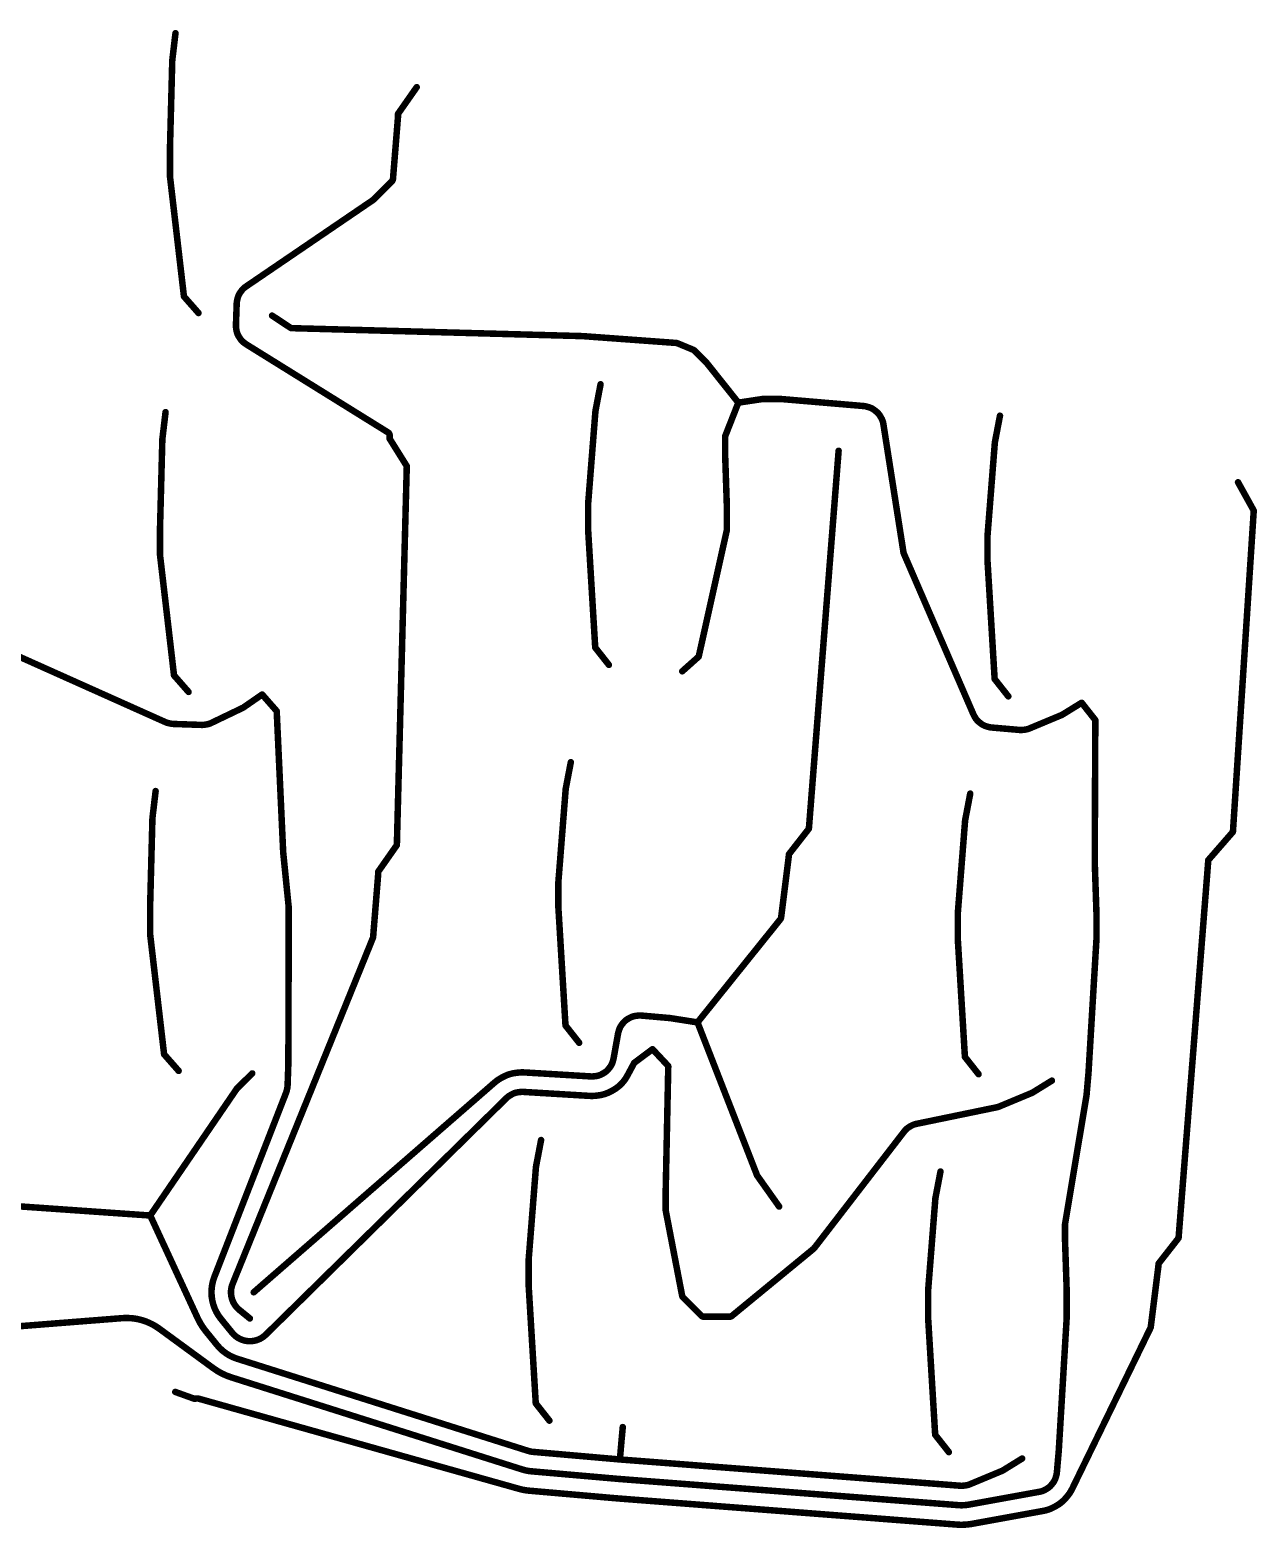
# Model space of a CAD drawing. Extents: x -167 to 103, y -39 to 57.
# Drawn here: x 46 to 102.7, y -17.5 to 51.7 of the extents above; entities that cross this region are included whole.
import ezdxf

# ---------------------------------------------------------------- set-up
doc = ezdxf.new("R2010")
doc.units = 0
doc.layers.get('0').update_dxf_attribs({"linetype": 'CONTINUOUS', "lineweight": 0})
doc.layers.add('B_Cu_____________', color=7, linetype='CONTINUOUS', lineweight=0)

# ---------------------------------------------------------------- blocks, each defined once
blk = doc.blocks.new('UNIT_DISC')
at = {"const_width": 0.5}
blk.add_lwpolyline([(0.25, 0, 1), (-0.25, 0, 1)], format="xyb", close=True, dxfattribs=at)

msp = doc.modelspace()

# ---------------------------------------------------------------- linework, layer by layer
at = {"layer": 'B_Cu_____________', "const_width": 0.3}
for points in [[(52.6191, 50.2888), (52.7671, 51.5364)], [(52.5112, 46.1679), (52.6152, 50.1389)], [(52.6152, 50.1389), (52.6191, 50.2888)], [(63.9057, 49.044), (63.0449, 47.8151)], [(63.0405, 47.657), (62.8097, 44.8006)], [(63.0408, 47.6613), (63.0405, 47.657)], [(63.041, 47.6652), (63.0408, 47.6613)], [(63.0449, 47.8151), (63.041, 47.6652)], [(52.5111, 46.164), (52.5112, 46.1679)], [(52.5111, 44.9505), (52.5111, 46.164)], [(53.1574, 39.3865), (52.5121, 44.9331)], [(62.7661, 44.7063), (61.9167, 43.8569)], [(61.895, 43.8389), (56.0017, 39.8267)], [(53.1575, 39.3863), (53.1574, 39.3865)], [(53.1577, 39.3843), (53.1575, 39.3863)], [(53.8294, 38.619), (53.1577, 39.3843)], [(55.6366, 39.2998), (55.6253, 39.2521)], [(55.8149, 39.6446), (55.7577, 39.5651)], [(55.5891, 38.9077), (55.5647, 38.2083)], [(55.5944, 39.058), (55.5891, 38.908)], [(55.5891, 38.908), (55.5891, 38.9077)], [(55.6251, 39.251), (55.6139, 39.2034)], [(55.6253, 39.2521), (55.6251, 39.251)], [(55.5647, 38.2081), (55.5595, 38.0581)], [(55.5647, 38.2083), (55.5647, 38.2081)], [(55.5688, 37.911), (55.5846, 37.8144)], [(58.0991, 37.9216), (57.2274, 38.5004)], [(58.1005, 37.9213), (58.0991, 37.9216)], [(58.1091, 37.9203), (58.1005, 37.9213)], [(71.5502, 37.5524), (58.1091, 37.9203)], [(55.6875, 37.5399), (55.7391, 37.4567)], [(55.9382, 37.2434), (56.0176, 37.1862)], [(75.8943, 37.2357), (71.5844, 37.5507)], [(76.676, 36.9201), (75.9409, 37.2246)], [(56.0602, 37.1576), (62.5854, 33.1033)], [(77.2873, 36.3249), (76.7248, 36.8875)], [(78.7579, 34.4803), (77.2986, 36.3123)], [(72.1587, 34.0925), (72.3951, 35.3288)], [(78.7579, 34.4803), (78.1574, 32.953)], [(79.8773, 34.6488), (78.7579, 34.4803)], [(79.9247, 34.6506), (79.8991, 34.6505)], [(79.9253, 34.6506), (79.9247, 34.6506)], [(80.6953, 34.6506), (79.9253, 34.6506)], [(84.5367, 34.3246), (80.708, 34.6501)], [(52.161, 32.7947), (52.309, 34.0423)], [(71.8226, 29.8223), (72.1469, 33.943)], [(72.1469, 33.943), (72.1587, 34.0925)], [(84.7786, 34.2705), (84.6761, 34.2993)], [(85.1247, 34.0705), (85.0413, 34.1365)], [(85.3653, 33.757), (85.3132, 33.8497)], [(90.6016, 32.641), (90.838, 33.8773)], [(86.3838, 27.5598), (85.4526, 33.5054)], [(52.0531, 28.6738), (52.1571, 32.6448)], [(52.1571, 32.6448), (52.161, 32.7947)], [(62.6562, 32.9721), (62.6523, 32.8222)], [(62.6523, 32.8222), (63.4476, 31.5499)], [(62.6562, 32.976), (62.6562, 32.9721)], [(78.147, 32.8979), (78.147, 32.1023)], [(90.2655, 28.3708), (90.5898, 32.4915)], [(90.5898, 32.4915), (90.6016, 32.641)], [(78.147, 32.1023), (78.1471, 32.0973)], [(78.1471, 32.0973), (78.2229, 29.8155)], [(83.3879, 32.2569), (83.2899, 31.0097)], [(63.4476, 31.5499), (63.4149, 30.2993)], [(83.2899, 31.0097), (83.2781, 30.8602)], [(63.4149, 30.2993), (63.411, 30.1494)], [(83.2781, 30.8602), (82.1245, 16.2075)], [(101.8308, 30.8054), (102.5584, 29.4932)], [(63.411, 30.1494), (63.0259, 15.4564)], [(71.8221, 28.597), (71.8221, 29.8105)], [(78.2229, 29.8155), (78.223, 29.8111)], [(78.223, 29.8111), (78.2231, 29.7855)], [(78.2231, 29.7855), (78.2231, 29.7849)], [(78.2231, 29.7849), (78.2231, 28.5971)], [(102.5466, 29.3437), (101.596, 14.6759)], [(102.5584, 29.4932), (102.5466, 29.3437)], [(52.053, 28.6699), (52.0531, 28.6738)], [(52.053, 27.4564), (52.053, 28.6699)], [(71.8224, 28.5879), (71.8221, 28.597)], [(72.1491, 23.173), (71.8224, 28.5879)], [(78.2195, 28.5644), (76.9275, 22.7581)], [(90.265, 27.1455), (90.265, 28.359)], [(89.6036, 20.1071), (86.3944, 27.5233)], [(52.6993, 21.8924), (52.054, 27.439)], [(90.2653, 27.1364), (90.265, 27.1455)], [(90.592, 21.7215), (90.2653, 27.1364)], [(52.2935, 19.7346), (38.4317, 25.9404)], [(72.7799, 22.3736), (72.1491, 23.173)], [(76.9268, 22.7549), (76.1669, 22.0772)], [(76.9275, 22.7578), (76.9268, 22.7549)], [(76.9275, 22.7581), (76.9275, 22.7578)], [(52.6994, 21.8922), (52.6993, 21.8924)], [(52.6996, 21.8902), (52.6994, 21.8922)], [(53.3713, 21.1249), (52.6996, 21.8902)], [(91.2228, 20.9221), (90.592, 21.7215)], [(56.7693, 21.0063), (55.893, 20.3998)], [(56.7693, 21.0063), (57.441, 20.241)], [(94.6098, 20.6257), (93.7029, 20.0659)], [(94.6098, 20.6257), (95.2405, 19.8263)], [(55.8884, 20.3973), (54.416, 19.6909)], [(55.891, 20.3987), (55.8884, 20.3973)], [(55.893, 20.3998), (55.891, 20.3987)], [(57.441, 20.241), (57.4412, 20.239)], [(57.4412, 20.239), (57.4415, 20.2353)], [(57.4415, 20.2353), (57.7402, 13.7323)], [(89.6577, 20.0017), (89.6342, 20.0446)], [(89.6583, 20.0006), (89.6577, 20.0017)], [(89.6819, 19.9577), (89.6583, 20.0006)], [(93.6982, 20.0637), (92.191, 19.4354)], [(93.7018, 20.0653), (93.6982, 20.0637)], [(93.7029, 20.0659), (93.7018, 20.0653)], [(52.4745, 19.6781), (52.4269, 19.6894)], [(52.4748, 19.678), (52.4745, 19.6781)], [(52.5225, 19.6667), (52.4748, 19.678)], [(52.819, 19.6417), (52.669, 19.647)], [(52.8192, 19.6417), (52.819, 19.6417)], [(52.8392, 19.641), (52.8192, 19.6417)], [(52.8394, 19.641), (52.8392, 19.641)], [(53.8186, 19.6069), (52.8394, 19.641)], [(53.8187, 19.6069), (53.8186, 19.6069)], [(53.9687, 19.6017), (53.8187, 19.6069)], [(54.2124, 19.6268), (54.1158, 19.611)], [(89.9076, 19.7037), (89.8694, 19.7344)], [(89.9085, 19.703), (89.9076, 19.7037)], [(89.9467, 19.6724), (89.9085, 19.703)], [(90.251, 19.5243), (90.2041, 19.5381)], [(90.2528, 19.5238), (90.251, 19.5243)], [(90.2998, 19.5101), (90.2528, 19.5238)], [(90.5936, 19.4699), (90.4442, 19.483)], [(90.5938, 19.4699), (90.5936, 19.4699)], [(91.59, 19.3827), (90.5938, 19.4699)], [(91.5904, 19.3826), (91.59, 19.3827)], [(91.7399, 19.3696), (91.5904, 19.3826)], [(91.985, 19.3822), (91.8877, 19.3714)], [(95.2407, 19.8207), (95.2169, 14.001)], [(95.2405, 19.8263), (95.2406, 19.8232)], [(95.2406, 19.8232), (95.2407, 19.8207)], [(70.7856, 16.6465), (71.022, 17.8828)], [(51.7029, 15.3007), (51.8509, 16.5483)], [(70.4495, 12.3763), (70.7738, 16.497)], [(70.7738, 16.497), (70.7856, 16.6465)], [(82.1127, 16.058), (82.0148, 14.8109)], [(82.1245, 16.2075), (82.1127, 16.058)], [(89.2286, 15.195), (89.465, 16.4313)], [(51.595, 11.1798), (51.699, 15.1508)], [(51.699, 15.1508), (51.7029, 15.3007)], [(63.022, 15.3065), (62.9895, 14.0559)], [(63.0259, 15.4564), (63.022, 15.3065)], [(89.2168, 15.0455), (89.2286, 15.195)], [(82.0148, 14.8109), (81.091, 13.6287)], [(88.8925, 10.9248), (89.2168, 15.0455)], [(101.5942, 14.6649), (100.4578, 13.3594)], [(101.5949, 14.6679), (101.5942, 14.6649)], [(101.596, 14.6759), (101.5949, 14.6679)], [(57.7402, 13.7323), (57.7408, 13.7242)], [(57.7408, 13.7242), (57.995, 11.1909)], [(62.9895, 14.0559), (62.1287, 12.827)], [(95.2169, 14.001), (95.2169, 14.0004)], [(95.2169, 14.0004), (95.2169, 13.2048)], [(81.0784, 13.4723), (80.7318, 10.707)], [(81.0787, 13.4748), (81.0784, 13.4723)], [(81.0792, 13.4792), (81.0787, 13.4748)], [(81.091, 13.6287), (81.0792, 13.4792)], [(95.2169, 13.2048), (95.217, 13.1998)], [(95.217, 13.1998), (95.2928, 10.918)], [(100.36, 12.1122), (100.4578, 13.3594)], [(62.1243, 12.6689), (61.8935, 9.8125)], [(62.1246, 12.6732), (62.1243, 12.6689)], [(62.1248, 12.6771), (62.1246, 12.6732)], [(62.1287, 12.827), (62.1248, 12.6771)], [(70.449, 11.151), (70.449, 12.3645)], [(99.1944, -2.69), (100.3482, 11.9627)], [(100.3482, 11.9627), (100.36, 12.1122)], [(51.5949, 11.1759), (51.595, 11.1798)], [(51.5949, 9.9624), (51.5949, 11.1759)], [(57.9958, 11.1765), (57.9959, 11.1509)], [(57.9959, 11.1509), (57.9959, 11.1503)], [(57.9959, 11.1503), (57.9959, 9.9625)], [(70.4493, 11.1419), (70.449, 11.151)], [(70.776, 5.7269), (70.4493, 11.1419)], [(95.2928, 10.918), (95.2929, 10.9136)], [(80.6998, 10.6314), (76.8723, 5.8685)], [(88.892, 9.6995), (88.892, 10.913)], [(95.2929, 10.9136), (95.293, 10.888)], [(95.293, 10.888), (95.293, 10.8874)], [(95.293, 10.8874), (95.293, 9.6996)], [(52.2412, 4.3984), (51.5959, 9.945)], [(61.883, 9.768), (55.407, -6.1967)], [(57.9959, 9.9621), (57.9796, 3.9786)], [(57.9959, 9.9625), (57.9959, 9.9621)], [(88.8923, 9.6904), (88.892, 9.6995)], [(89.219, 4.2755), (88.8923, 9.6904)], [(95.2927, 9.6906), (94.9271, 3.5547)], [(95.293, 9.6996), (95.2927, 9.6906)], [(73.6674, 6.0359), (73.7532, 6.083)], [(74.0315, 6.171), (74.0801, 6.1764)], [(74.0801, 6.1764), (74.0803, 6.1764)], [(74.0803, 6.1764), (74.129, 6.1818)], [(74.2771, 6.1835), (75.5722, 6.0702)], [(71.4068, 4.9275), (70.776, 5.7269)], [(73.2193, 5.4177), (73.233, 5.4647)], [(73.233, 5.4647), (73.2334, 5.4661)], [(73.2334, 5.4661), (73.2472, 5.5131)], [(73.3822, 5.7717), (73.4128, 5.8098)], [(73.4128, 5.8098), (73.4129, 5.8099)], [(73.4129, 5.8099), (73.4436, 5.8481)], [(75.6229, 6.0641), (76.8723, 5.8685)], [(76.8723, 5.8685), (79.6212, -1.1935)], [(72.9995, 4.2182), (73.2011, 5.3404)], [(52.2413, 4.3982), (52.2412, 4.3984)], [(52.2415, 4.3962), (52.2413, 4.3982)], [(52.9132, 3.6309), (52.2415, 4.3962)], [(72.9536, 4.0462), (72.9811, 4.1402)], [(73.9487, 3.9977), (74.7938, 4.6311)], [(75.5161, 3.8606), (74.7938, 4.6311)], [(89.8498, 3.4761), (89.219, 4.2755)], [(56.3112, 3.5123), (55.5877, 2.7957)], [(57.9791, 3.9544), (57.9442, 2.955)], [(67.7763, 3.2849), (67.869, 3.337)], [(68.4854, 3.5374), (68.5382, 3.5436)], [(68.5382, 3.5436), (68.5385, 3.5437)], [(68.5385, 3.5437), (68.5914, 3.5499)], [(68.883, 3.5581), (71.9437, 3.3736)], [(72.0717, 3.3768), (72.169, 3.3876)], [(72.4468, 3.4753), (72.4897, 3.4988)], [(72.4897, 3.4988), (72.4908, 3.4994)], [(72.4908, 3.4994), (72.5337, 3.523)], [(72.7571, 3.7106), (72.8184, 3.7869)], [(73.6256, 3.3978), (73.9487, 3.9977)], [(75.4009, -1.9911), (75.5221, 3.8361)], [(75.5167, 3.8595), (75.5161, 3.8606)], [(94.9255, 3.5339), (94.8384, 2.5377)], [(55.5805, 2.7794), (51.6008, -3.0479)], [(55.5877, 2.7957), (55.5873, 2.7943)], [(56.3805, -6.5916), (67.5011, 3.0908)], [(57.9246, 2.8088), (57.9021, 2.7135)], [(68.5904, 2.6431), (68.6432, 2.6493)], [(68.6432, 2.6493), (68.6433, 2.6493)], [(68.6433, 2.6493), (68.6962, 2.6555)], [(68.8288, 2.6592), (71.8895, 2.4747)], [(72.8794, 2.6855), (72.9223, 2.709)], [(72.9223, 2.709), (72.9249, 2.7104)], [(72.9249, 2.7104), (72.9678, 2.734)], [(92.3252, 2.6177), (90.818, 1.9894)], [(92.3288, 2.6193), (92.3252, 2.6177)], [(92.3299, 2.6199), (92.3288, 2.6193)], [(93.2368, 3.1797), (92.3299, 2.6199)], [(57.8711, 2.6136), (54.5625, -5.8837)], [(56.9384, -8.5492), (68.0591, 2.3809)], [(68.2175, 2.4998), (68.3102, 2.5519)], [(72.171, 2.4818), (72.2683, 2.4926)], [(90.6809, 1.9471), (86.9692, 1.1812)], [(94.8311, 2.4795), (93.846, -3.4209)], [(86.368, 0.769), (82.3658, -4.419)], [(86.3734, 0.776), (86.368, 0.769)], [(86.4394, 0.8595), (86.3734, 0.776)], [(86.7532, 1.1004), (86.6605, 1.0483)], [(69.4127, -0.7995), (69.649, 0.4367)], [(69.4009, -0.949), (69.4127, -0.7995)], [(69.0765, -5.0698), (69.4009, -0.949)], [(79.6212, -1.1935), (79.623, -1.1975)], [(79.623, -1.1975), (79.6243, -1.2002)], [(79.6243, -1.2002), (80.6418, -2.6352)], [(87.8557, -2.251), (88.092, -1.0148)], [(38.6115, -2.1404), (51.6008, -3.0479)], [(75.4009, -1.9942), (75.4009, -1.9911)], [(75.4009, -2.7898), (75.4009, -1.9942)], [(76.1617, -6.7489), (75.4036, -2.8183)], [(87.5195, -6.5213), (87.8439, -2.4005)], [(87.8439, -2.4005), (87.8557, -2.251)], [(99.0848, -4.0867), (99.1826, -2.8395)], [(99.1826, -2.8395), (99.1944, -2.69)], [(51.6008, -3.0479), (53.7922, -7.7882)], [(93.8439, -3.4457), (93.8439, -4.2413)], [(93.8439, -4.2413), (93.844, -4.2463)], [(93.844, -4.2463), (93.9198, -6.528)], [(99.0848, -4.0867), (98.161, -5.2688)], [(82.1821, -4.624), (78.4556, -7.686)], [(82.3604, -4.426), (82.2944, -4.5095)], [(82.3658, -4.419), (82.3604, -4.426)], [(69.076, -6.295), (69.076, -5.0816)], [(98.1484, -5.4253), (97.8018, -8.1906)], [(98.1488, -5.4224), (98.1484, -5.4253)], [(98.1492, -5.4183), (98.1488, -5.4224)], [(98.161, -5.2688), (98.1492, -5.4183)], [(69.0763, -6.3041), (69.076, -6.295)], [(69.403, -11.7191), (69.0763, -6.3041)], [(77.0525, -7.6762), (76.2031, -6.8268)], [(87.519, -7.7465), (87.519, -6.5331)], [(93.9198, -6.528), (93.9199, -6.5324)], [(93.9199, -6.5324), (93.92, -6.5581)], [(93.92, -6.5581), (93.92, -6.5587)], [(93.92, -6.5587), (93.92, -7.7465)], [(55.7182, -7.407), (56.202, -7.8)], [(78.3345, -7.7203), (77.1589, -7.7203)], [(78.3351, -7.7203), (78.3345, -7.7203)], [(78.3607, -7.7202), (78.3351, -7.7203)], [(87.5193, -7.7556), (87.519, -7.7465)], [(87.846, -13.1706), (87.5193, -7.7556)], [(93.9197, -7.7555), (93.5541, -13.8914)], [(93.92, -7.7465), (93.9197, -7.7555)], [(50.3104, -7.7859), (37.7952, -8.7707)], [(50.3504, -7.7838), (50.3247, -7.785)], [(50.3531, -7.7837), (50.3504, -7.7838)], [(50.4759, -7.7787), (50.3531, -7.7837)], [(50.6584, -7.7837), (50.5096, -7.7786)], [(50.8313, -7.7989), (50.6846, -7.7853)], [(51.0135, -7.8284), (50.8645, -7.8033)], [(51.1946, -7.872), (51.0473, -7.8354)], [(51.2508, -7.8891), (51.2264, -7.8811)], [(51.2514, -7.8893), (51.2508, -7.8891)], [(51.3722, -7.9291), (51.2514, -7.8893)], [(51.54, -7.9975), (51.404, -7.941)], [(51.6989, -8.0739), (51.5642, -8.0084)], [(51.8611, -8.1683), (51.7319, -8.0916)], [(52.0057, -8.2638), (51.8806, -8.1806)], [(54.5184, -10.1014), (52.0222, -8.2753)], [(54.1673, -8.3896), (54.6877, -9.0302)], [(54.8662, -7.8218), (55.3867, -8.4624)], [(97.7878, -8.2378), (94.1747, -15.6596)], [(55.6132, -9.66), (69.0004, -13.898)], [(68.7286, -14.7565), (55.3414, -10.5185)], [(53.6324, -11.5067), (52.7573, -11.192)], [(53.782, -11.4962), (53.6324, -11.5067)], [(53.7865, -11.496), (53.782, -11.4962)], [(68.6295, -15.6661), (53.8331, -11.5015)], [(70.0338, -12.5185), (69.403, -11.7191)], [(73.4208, -12.8149), (73.366, -13.4134)], [(88.4768, -13.97), (87.846, -13.1706)], [(69.016, -13.9027), (69.1099, -13.9302)], [(69.2554, -13.9576), (70.5505, -14.0709)], [(73.3529, -13.5628), (73.2875, -14.3099)], [(73.366, -13.4134), (73.3529, -13.5628)], [(93.5525, -13.9122), (93.4654, -14.9084)], [(70.5505, -14.0709), (70.5506, -14.071)], [(70.5506, -14.071), (73.2875, -14.3099)], [(89.0011, -15.5231), (73.2875, -14.3099)], [(91.8638, -14.2664), (90.9569, -14.8262)], [(68.8568, -14.7944), (68.7629, -14.7669)], [(70.472, -14.968), (69.1769, -14.8547)], [(70.4723, -14.968), (70.472, -14.968)], [(73.2092, -15.207), (70.4723, -14.968)], [(73.2182, -15.2077), (73.2092, -15.207)], [(88.9318, -16.4209), (73.2182, -15.2077)], [(90.9522, -14.8284), (89.445, -15.4567)], [(90.9558, -14.8268), (90.9522, -14.8284)], [(90.9569, -14.8262), (90.9558, -14.8268)], [(93.4381, -15.0537), (93.4106, -15.1477)], [(70.3935, -15.8651), (69.0984, -15.7518)], [(70.394, -15.8651), (70.3935, -15.8651)], [(73.1309, -16.1041), (70.394, -15.8651)], [(89.239, -15.5099), (89.1417, -15.5207)], [(92.6774, -15.7988), (89.4026, -16.3938)], [(92.9902, -15.6712), (92.9044, -15.7183)], [(93.2754, -15.407), (93.2141, -15.4833)], [(93.9774, -15.971), (93.9161, -16.0473)], [(88.8625, -17.3187), (73.1489, -16.1056)], [(89.2898, -16.4103), (89.2412, -16.4157)], [(92.8383, -16.6848), (89.5636, -17.2798)], [(93.4235, -16.4606), (93.3377, -16.5077)], [(89.3893, -17.3053), (89.3407, -17.3107)]]:
    msp.add_lwpolyline(points, dxfattribs=at)
for points in [[(52.5111, 44.9505, 0.028975), (52.5121, 44.9331)], [(62.7661, 44.7063, 0.178074), (62.8097, 44.8006)], [(61.895, 43.8389, 0.046941), (61.9167, 43.8569)], [(55.7577, 39.5651, 0.098081), (55.6366, 39.2998)], [(56.0017, 39.8267, 0.087564), (55.8149, 39.6446)], [(55.6139, 39.2034, 0.048988), (55.5944, 39.058)], [(55.5595, 38.0581, 0.049218), (55.5688, 37.911)], [(55.5846, 37.8144, 0.098598), (55.6875, 37.5399)], [(55.7391, 37.4567, 0.098132), (55.9382, 37.2434)], [(71.5844, 37.5507, 0.011408), (71.5502, 37.5524)], [(75.9409, 37.2246, 0.080094), (75.8943, 37.2357)], [(56.0176, 37.1862, 0.017097), (56.0602, 37.1576)], [(76.7248, 36.8875, 0.098454), (76.676, 36.9201)], [(77.2986, 36.3123, 0.028139), (77.2873, 36.3249)], [(79.8991, 34.6505, 0.036373), (79.8773, 34.6488)], [(80.708, 34.6501, 0.021119), (80.6953, 34.6506)], [(84.6761, 34.2993, 0.047301), (84.5367, 34.3246)], [(85.0413, 34.1365, 0.099205), (84.7786, 34.2705)], [(85.3132, 33.8497, 0.097635), (85.1247, 34.0705)], [(85.4526, 33.5054, 0.089423), (85.3653, 33.757)], [(62.6562, 32.976, 0.259291), (62.5854, 33.1033)], [(78.1574, 32.953, 0.093952), (78.147, 32.8979)], [(71.8226, 29.8223, 0.019629), (71.8221, 29.8105)], [(78.2195, 28.5644, 0.054812), (78.2231, 28.5971)], [(90.2655, 28.3708, 0.019629), (90.265, 28.359)], [(86.3838, 27.5598, 0.063389), (86.3944, 27.5233)], [(52.053, 27.4564, 0.028975), (52.054, 27.439)], [(89.6036, 20.1071, 0.023193), (89.6342, 20.0446)], [(89.6819, 19.9577, 0.098063), (89.8694, 19.7344)], [(52.2935, 19.7346, 0.047022), (52.4269, 19.6894)], [(52.5225, 19.6667, 0.049361), (52.669, 19.647)], [(53.9687, 19.6017, 0.049218), (54.1158, 19.611)], [(54.2124, 19.6268, 0.071466), (54.416, 19.6909)], [(89.9467, 19.6724, 0.097636), (90.2041, 19.5381)], [(90.2998, 19.5101, 0.04906), (90.4442, 19.483)], [(91.7399, 19.3696, 0.049357), (91.8877, 19.3714)], [(91.985, 19.3822, 0.071233), (92.191, 19.4354)], [(70.4495, 12.3763, 0.019629), (70.449, 12.3645)], [(57.9958, 11.1765, 0.023975), (57.995, 11.1909)], [(88.8925, 10.9248, 0.019629), (88.892, 10.913)], [(80.6998, 10.6314, 0.139017), (80.7318, 10.707)], [(51.5949, 9.9624, 0.028975), (51.5959, 9.945)], [(61.883, 9.768, 0.076385), (61.8935, 9.8125)], [(74.0315, 6.171, 0.098164), (73.7532, 6.083)], [(74.2771, 6.1835, 0.04946), (74.129, 6.1818)], [(73.2193, 5.4177, 0.026472), (73.2011, 5.3404)], [(73.3822, 5.7717, 0.098111), (73.2472, 5.5131)], [(73.6674, 6.0359, 0.098259), (73.4436, 5.8481)], [(75.6229, 6.0641, 0.017016), (75.5722, 6.0702)], [(72.8184, 3.7869, 0.098356), (72.9536, 4.0462)], [(72.9811, 4.1402, 0.026715), (72.9995, 4.2182)], [(57.9791, 3.9544, 0.008064), (57.9796, 3.9786)], [(68.4854, 3.5374, 0.099111), (67.869, 3.337)], [(68.883, 3.5581, 0.044259), (68.5914, 3.5499)], [(71.9437, 3.3736, 0.042731), (72.0717, 3.3768)], [(72.169, 3.3876, 0.097972), (72.4468, 3.4753)], [(72.5337, 3.523, 0.098111), (72.7571, 3.7106)], [(72.9678, 2.734, 0.144461), (73.6256, 3.3978)], [(75.5221, 3.8361, 0.124634), (75.5167, 3.8595)], [(94.9255, 3.5339, 0.00695), (94.9271, 3.5547)], [(55.5805, 2.7794, 0.084323), (55.5873, 2.7943)], [(57.8711, 2.6136, 0.034885), (57.9021, 2.7135)], [(57.9246, 2.8088, 0.049258), (57.9442, 2.955)], [(67.7763, 3.2849, 0.051127), (67.5011, 3.0908)], [(68.5904, 2.6431, 0.099124), (68.3102, 2.5519)], [(68.8288, 2.6592, 0.044275), (68.6962, 2.6555)], [(72.2683, 2.4926, 0.097967), (72.8794, 2.6855)], [(68.2175, 2.4998, 0.066265), (68.0591, 2.3809)], [(71.8895, 2.4747, 0.042717), (72.171, 2.4818)], [(90.6809, 1.9471, 0.047904), (90.818, 1.9894)], [(94.8311, 2.4795, 0.019546), (94.8384, 2.5377)], [(86.6605, 1.0483, 0.097777), (86.4394, 0.8595)], [(86.9692, 1.1812, 0.077283), (86.7532, 1.1004)], [(75.4009, -2.7898, 0.047659), (75.4036, -2.8183)], [(93.846, -3.4209, 0.04142), (93.8439, -3.4457)], [(82.1821, -4.624, 0.053575), (82.2944, -4.5095)], [(69.0765, -5.0698, 0.019629), (69.076, -5.0816)], [(54.5625, -5.8837, 0.269658), (54.8662, -7.8218)], [(55.407, -6.1967, 0.329727), (55.7182, -7.407)], [(76.1617, -6.7489, 0.149833), (76.2031, -6.8268)], [(87.5195, -6.5213, 0.019629), (87.519, -6.5331)], [(77.0525, -7.6762, 0.198912), (77.1589, -7.7203)], [(78.3607, -7.7202, 0.172563), (78.4556, -7.686)], [(50.3247, -7.785, 0.007952), (50.3104, -7.7859)], [(50.5096, -7.7786, 0.018709), (50.4759, -7.7787)], [(50.6846, -7.7853, 0.01457), (50.6584, -7.7837)], [(50.8645, -7.8033, 0.018592), (50.8313, -7.7989)], [(51.0473, -7.8354, 0.019163), (51.0135, -7.8284)], [(51.2264, -7.8811, 0.018361), (51.1946, -7.872)], [(51.404, -7.941, 0.018849), (51.3722, -7.9291)], [(51.5642, -8.0084, 0.014733), (51.54, -7.9975)], [(51.7319, -8.0916, 0.02079), (51.6989, -8.0739)], [(51.8806, -8.1806, 0.012796), (51.8611, -8.1683)], [(52.0222, -8.2753, 0.011162), (52.0057, -8.2638)], [(53.7922, -7.7882, 0.062383), (54.1673, -8.3896)], [(97.7878, -8.2378, 0.082347), (97.8018, -8.1906)], [(54.6877, -9.0302, 0.146527), (55.6132, -9.66)], [(55.3867, -8.4624, 0.442167), (56.9384, -8.5492)], [(54.5184, -10.1014, 0.08143), (55.3414, -10.5185)], [(53.8331, -11.5015, 0.078685), (53.7865, -11.496)], [(69.0004, -13.898, 0.005428), (69.016, -13.9027)], [(69.1099, -13.9302, 0.049443), (69.2554, -13.9576)], [(93.5525, -13.9122, 0.00695), (93.5541, -13.8914)], [(68.7286, -14.7565, 0.005428), (68.7629, -14.7669)], [(68.8568, -14.7944, 0.049445), (69.1769, -14.8547)], [(93.2754, -15.407, 0.098356), (93.4106, -15.1477)], [(93.4381, -15.0537, 0.04937), (93.4654, -14.9084)], [(68.6295, -15.6661, 0.046807), (69.0984, -15.7518)], [(89.0011, -15.5231, 0.046945), (89.1417, -15.5207)], [(89.239, -15.5099, 0.071233), (89.445, -15.4567)], [(92.6774, -15.7988, 0.080752), (92.9044, -15.7183)], [(92.9902, -15.6712, 0.098307), (93.2141, -15.4833)], [(93.4235, -16.4606, 0.098308), (93.9161, -16.0473)], [(93.9774, -15.971, 0.055997), (94.1747, -15.6596)], [(73.1309, -16.1041, 0.002507), (73.1489, -16.1056)], [(88.9318, -16.4209, 0.04696), (89.2412, -16.4157)], [(89.2898, -16.4103, 0.017268), (89.4026, -16.3938)], [(92.8383, -16.6848, 0.080758), (93.3377, -16.5077)], [(88.8625, -17.3187, 0.046965), (89.3407, -17.3107)], [(89.3893, -17.3053, 0.017265), (89.5636, -17.2798)]]:
    msp.add_lwpolyline(points, format="xyb", dxfattribs=at)

# ---------------------------------------------------------------- block references
at = {"layer": 'B_Cu_____________', "xscale": 0.3, "yscale": 0.3}
for p in [(52.7671, 51.5364), (52.6152, 50.1389), (52.6152, 50.1389), (52.6191, 50.2888), (52.6191, 50.2888), (63.9057, 49.044), (63.0405, 47.657), (63.0405, 47.657), (63.0408, 47.6613), (63.0408, 47.6613), (63.041, 47.6652), (63.041, 47.6652), (63.0449, 47.8151), (63.0449, 47.8151), (52.5111, 46.164), (52.5111, 46.164), (52.5112, 46.1679), (52.5112, 46.1679), (52.5111, 44.9505), (52.5111, 44.9505), (52.5121, 44.9331), (52.5121, 44.9331), (62.7661, 44.7063), (62.7661, 44.7063), (62.8097, 44.8006), (62.8097, 44.8006), (61.895, 43.8389), (61.895, 43.8389), (61.9167, 43.8569), (61.9167, 43.8569), (53.1574, 39.3865), (53.1574, 39.3865), (53.1575, 39.3863), (53.1575, 39.3863), (53.1577, 39.3843), (53.1577, 39.3843), (55.6366, 39.2998), (55.6366, 39.2998), (55.7577, 39.5651), (55.7577, 39.5651), (55.8149, 39.6446), (55.8149, 39.6446), (56.0017, 39.8267), (56.0017, 39.8267), (53.8294, 38.619), (55.5891, 38.908), (55.5891, 38.908), (55.5891, 38.9077), (55.5891, 38.9077), (55.5944, 39.058), (55.5944, 39.058), (55.6139, 39.2034), (55.6139, 39.2034), (55.6251, 39.251), (55.6251, 39.251), (55.6253, 39.2521), (55.6253, 39.2521), (55.5595, 38.0581), (55.5595, 38.0581), (55.5647, 38.2083), (55.5647, 38.2083), (55.5647, 38.2081), (55.5647, 38.2081), (55.5688, 37.911), (55.5688, 37.911), (57.2274, 38.5004), (58.0991, 37.9216), (58.0991, 37.9216), (58.1005, 37.9213), (58.1005, 37.9213), (58.1091, 37.9203), (58.1091, 37.9203), (55.5846, 37.8144), (55.5846, 37.8144), (55.6875, 37.5399), (55.6875, 37.5399), (55.7391, 37.4567), (55.7391, 37.4567), (55.9382, 37.2434), (55.9382, 37.2434), (71.5502, 37.5524), (71.5502, 37.5524), (71.5844, 37.5507), (71.5844, 37.5507), (75.8943, 37.2357), (75.8943, 37.2357), (75.9409, 37.2246), (75.9409, 37.2246), (56.0176, 37.1862), (56.0176, 37.1862), (56.0602, 37.1576), (56.0602, 37.1576), (76.676, 36.9201), (76.676, 36.9201), (76.7248, 36.8875), (76.7248, 36.8875), (77.2873, 36.3249), (77.2873, 36.3249), (77.2986, 36.3123), (77.2986, 36.3123), (72.3951, 35.3288), (78.7579, 34.4803), (78.7579, 34.4803), (78.7579, 34.4803), (79.8773, 34.6488), (79.8773, 34.6488), (79.8991, 34.6505), (79.8991, 34.6505), (79.9247, 34.6506), (79.9247, 34.6506), (79.9253, 34.6506), (79.9253, 34.6506), (80.6953, 34.6506), (80.6953, 34.6506), (80.708, 34.6501), (80.708, 34.6501), (52.309, 34.0423), (72.1469, 33.943), (72.1469, 33.943), (72.1587, 34.0925), (72.1587, 34.0925), (84.5367, 34.3246), (84.5367, 34.3246), (84.6761, 34.2993), (84.6761, 34.2993), (84.7786, 34.2705), (84.7786, 34.2705), (85.0413, 34.1365), (85.0413, 34.1365), (85.1247, 34.0705), (85.1247, 34.0705), (85.3132, 33.8497), (85.3132, 33.8497), (85.3653, 33.757), (85.3653, 33.757), (90.838, 33.8773), (62.5854, 33.1033), (62.5854, 33.1033), (85.4526, 33.5054), (85.4526, 33.5054), (52.1571, 32.6448), (52.1571, 32.6448), (52.161, 32.7947), (52.161, 32.7947), (62.6523, 32.8222), (62.6523, 32.8222), (62.6562, 32.976), (62.6562, 32.976), (62.6562, 32.9721), (62.6562, 32.9721), (78.147, 32.8979), (78.147, 32.8979), (78.1574, 32.953), (78.1574, 32.953), (90.5898, 32.4915), (90.5898, 32.4915), (90.6016, 32.641), (90.6016, 32.641), (78.147, 32.1023), (78.147, 32.1023), (78.1471, 32.0973), (78.1471, 32.0973), (83.3879, 32.2569), (63.4476, 31.5499), (63.4476, 31.5499), (83.2899, 31.0097), (83.2899, 31.0097), (63.4149, 30.2993), (63.4149, 30.2993), (83.2781, 30.8602), (83.2781, 30.8602), (101.8308, 30.8054), (63.411, 30.1494), (63.411, 30.1494), (71.8221, 29.8105), (71.8221, 29.8105), (71.8226, 29.8223), (71.8226, 29.8223), (78.2229, 29.8155), (78.2229, 29.8155), (78.223, 29.8111), (78.223, 29.8111), (78.2231, 29.7855), (78.2231, 29.7855), (78.2231, 29.7849), (78.2231, 29.7849), (102.5466, 29.3437), (102.5466, 29.3437), (102.5584, 29.4932), (102.5584, 29.4932), (52.053, 28.6699), (52.053, 28.6699), (52.0531, 28.6738), (52.0531, 28.6738), (71.8221, 28.597), (71.8221, 28.597), (71.8224, 28.5879), (71.8224, 28.5879), (78.2195, 28.5644), (78.2195, 28.5644), (78.2231, 28.5971), (78.2231, 28.5971), (90.265, 28.359), (90.265, 28.359), (90.2655, 28.3708), (90.2655, 28.3708), (86.3838, 27.5598), (86.3838, 27.5598), (86.3944, 27.5233), (86.3944, 27.5233), (52.053, 27.4564), (52.053, 27.4564), (52.054, 27.439), (52.054, 27.439), (90.265, 27.1455), (90.265, 27.1455), (90.2653, 27.1364), (90.2653, 27.1364), (72.1491, 23.173), (72.1491, 23.173), (76.9268, 22.7549), (76.9268, 22.7549), (76.9275, 22.7581), (76.9275, 22.7581), (76.9275, 22.7578), (76.9275, 22.7578), (72.7799, 22.3736), (76.1669, 22.0772), (52.6993, 21.8924), (52.6993, 21.8924), (52.6994, 21.8922), (52.6994, 21.8922), (52.6996, 21.8902), (52.6996, 21.8902), (90.592, 21.7215), (90.592, 21.7215), (53.3713, 21.1249), (56.7693, 21.0063), (56.7693, 21.0063), (91.2228, 20.9221), (94.6098, 20.6257), (94.6098, 20.6257), (55.8884, 20.3973), (55.8884, 20.3973), (55.891, 20.3987), (55.891, 20.3987), (55.893, 20.3998), (55.893, 20.3998), (57.441, 20.241), (57.441, 20.241), (57.4412, 20.239), (57.4412, 20.239), (57.4415, 20.2353), (57.4415, 20.2353), (89.6036, 20.1071), (89.6036, 20.1071), (89.6342, 20.0446), (89.6342, 20.0446), (89.6577, 20.0017), (89.6577, 20.0017), (89.6583, 20.0006), (89.6583, 20.0006), (89.6819, 19.9577), (89.6819, 19.9577), (93.6982, 20.0637), (93.6982, 20.0637), (93.7018, 20.0653), (93.7018, 20.0653), (93.7029, 20.0659), (93.7029, 20.0659), (52.2935, 19.7346), (52.2935, 19.7346), (52.4269, 19.6894), (52.4269, 19.6894), (52.4745, 19.6781), (52.4745, 19.6781), (52.4748, 19.678), (52.4748, 19.678), (52.5225, 19.6667), (52.5225, 19.6667), (52.669, 19.647), (52.669, 19.647), (52.819, 19.6417), (52.819, 19.6417), (52.8192, 19.6417), (52.8192, 19.6417), (52.8392, 19.641), (52.8392, 19.641), (52.8394, 19.641), (52.8394, 19.641), (53.8186, 19.6069), (53.8186, 19.6069), (53.8187, 19.6069), (53.8187, 19.6069), (53.9687, 19.6017), (53.9687, 19.6017), (54.1158, 19.611), (54.1158, 19.611), (54.2124, 19.6268), (54.2124, 19.6268), (54.416, 19.6909), (54.416, 19.6909), (89.8694, 19.7344), (89.8694, 19.7344), (89.9076, 19.7037), (89.9076, 19.7037), (89.9085, 19.703), (89.9085, 19.703), (89.9467, 19.6724), (89.9467, 19.6724), (90.2041, 19.5381), (90.2041, 19.5381), (90.251, 19.5243), (90.251, 19.5243), (90.2528, 19.5238), (90.2528, 19.5238), (90.2998, 19.5101), (90.2998, 19.5101), (90.4442, 19.483), (90.4442, 19.483), (90.5936, 19.4699), (90.5936, 19.4699), (90.5938, 19.4699), (90.5938, 19.4699), (91.59, 19.3827), (91.59, 19.3827), (91.5904, 19.3826), (91.5904, 19.3826), (91.7399, 19.3696), (91.7399, 19.3696), (91.8877, 19.3714), (91.8877, 19.3714), (91.985, 19.3822), (91.985, 19.3822), (92.191, 19.4354), (92.191, 19.4354), (95.2405, 19.8263), (95.2405, 19.8263), (95.2406, 19.8232), (95.2406, 19.8232), (95.2407, 19.8207), (95.2407, 19.8207), (71.022, 17.8828), (51.8509, 16.5483), (70.7738, 16.497), (70.7738, 16.497), (70.7856, 16.6465), (70.7856, 16.6465), (82.1127, 16.058), (82.1127, 16.058), (82.1245, 16.2075), (82.1245, 16.2075), (89.465, 16.4313), (51.699, 15.1508), (51.699, 15.1508), (51.7029, 15.3007), (51.7029, 15.3007), (63.022, 15.3065), (63.022, 15.3065), (63.0259, 15.4564), (63.0259, 15.4564), (89.2286, 15.195), (89.2286, 15.195), (82.0148, 14.8109), (82.0148, 14.8109), (89.2168, 15.0455), (89.2168, 15.0455), (101.5942, 14.6649), (101.5942, 14.6649), (101.5949, 14.6679), (101.5949, 14.6679), (101.596, 14.6759), (101.596, 14.6759), (57.7402, 13.7323), (57.7402, 13.7323), (57.7408, 13.7242), (57.7408, 13.7242), (62.9895, 14.0559), (62.9895, 14.0559), (95.2169, 14.001), (95.2169, 14.001), (95.2169, 14.0004), (95.2169, 14.0004), (81.0784, 13.4723), (81.0784, 13.4723), (81.0787, 13.4748), (81.0787, 13.4748), (81.0792, 13.4792), (81.0792, 13.4792), (81.091, 13.6287), (81.091, 13.6287), (95.2169, 13.2048), (95.2169, 13.2048), (95.217, 13.1998), (95.217, 13.1998), (100.4578, 13.3594), (100.4578, 13.3594), (62.1243, 12.6689), (62.1243, 12.6689), (62.1246, 12.6732), (62.1246, 12.6732), (62.1248, 12.6771), (62.1248, 12.6771), (62.1287, 12.827), (62.1287, 12.827), (70.449, 12.3645), (70.449, 12.3645), (70.4495, 12.3763), (70.4495, 12.3763), (100.3482, 11.9627), (100.3482, 11.9627), (100.36, 12.1122), (100.36, 12.1122), (51.5949, 11.1759), (51.5949, 11.1759), (51.595, 11.1798), (51.595, 11.1798), (57.995, 11.1909), (57.995, 11.1909), (57.9958, 11.1765), (57.9958, 11.1765), (57.9959, 11.1509), (57.9959, 11.1509), (57.9959, 11.1503), (57.9959, 11.1503), (70.449, 11.151), (70.449, 11.151), (70.4493, 11.1419), (70.4493, 11.1419), (88.8925, 10.9248), (88.8925, 10.9248), (95.2928, 10.918), (95.2928, 10.918), (80.6998, 10.6314), (80.6998, 10.6314), (80.7318, 10.707), (80.7318, 10.707), (88.892, 10.913), (88.892, 10.913), (95.2929, 10.9136), (95.2929, 10.9136), (95.293, 10.888), (95.293, 10.888), (95.293, 10.8874), (95.293, 10.8874), (51.5949, 9.9624), (51.5949, 9.9624), (51.5959, 9.945), (51.5959, 9.945), (57.9959, 9.9625), (57.9959, 9.9625), (57.9959, 9.9621), (57.9959, 9.9621), (61.883, 9.768), (61.883, 9.768), (61.8935, 9.8125), (61.8935, 9.8125), (88.892, 9.6995), (88.892, 9.6995), (88.8923, 9.6904), (88.8923, 9.6904), (95.2927, 9.6906), (95.2927, 9.6906), (95.293, 9.6996), (95.293, 9.6996), (73.7532, 6.083), (73.7532, 6.083), (74.0315, 6.171), (74.0315, 6.171), (74.0801, 6.1764), (74.0801, 6.1764), (74.0803, 6.1764), (74.0803, 6.1764), (74.129, 6.1818), (74.129, 6.1818), (74.2771, 6.1835), (74.2771, 6.1835), (70.776, 5.7269), (70.776, 5.7269), (73.2193, 5.4177), (73.2193, 5.4177), (73.233, 5.4647), (73.233, 5.4647), (73.2334, 5.4661), (73.2334, 5.4661), (73.2472, 5.5131), (73.2472, 5.5131), (73.3822, 5.7717), (73.3822, 5.7717), (73.4128, 5.8098), (73.4128, 5.8098), (73.4129, 5.8099), (73.4129, 5.8099), (73.4436, 5.8481), (73.4436, 5.8481), (73.6674, 6.0359), (73.6674, 6.0359), (75.5722, 6.0702), (75.5722, 6.0702), (75.6229, 6.0641), (75.6229, 6.0641), (76.8723, 5.8685), (76.8723, 5.8685), (76.8723, 5.8685), (71.4068, 4.9275), (73.2011, 5.3404), (73.2011, 5.3404), (52.2412, 4.3984), (52.2412, 4.3984), (52.2413, 4.3982), (52.2413, 4.3982), (52.2415, 4.3962), (52.2415, 4.3962), (72.9536, 4.0462), (72.9536, 4.0462), (72.9811, 4.1402), (72.9811, 4.1402), (72.9995, 4.2182), (72.9995, 4.2182), (74.7938, 4.6311), (74.7938, 4.6311), (89.219, 4.2755), (89.219, 4.2755), (52.9132, 3.6309), (56.3112, 3.5123), (57.9791, 3.9544), (57.9791, 3.9544), (57.9796, 3.9786), (57.9796, 3.9786), (67.869, 3.337), (67.869, 3.337), (68.4854, 3.5374), (68.4854, 3.5374), (68.5382, 3.5436), (68.5382, 3.5436), (68.5385, 3.5437), (68.5385, 3.5437), (68.5914, 3.5499), (68.5914, 3.5499), (68.883, 3.5581), (68.883, 3.5581), (71.9437, 3.3736), (71.9437, 3.3736), (72.0717, 3.3768), (72.0717, 3.3768), (72.169, 3.3876), (72.169, 3.3876), (72.4468, 3.4753), (72.4468, 3.4753), (72.4897, 3.4988), (72.4897, 3.4988), (72.4908, 3.4994), (72.4908, 3.4994), (72.5337, 3.523), (72.5337, 3.523), (72.7571, 3.7106), (72.7571, 3.7106), (72.8184, 3.7869), (72.8184, 3.7869), (73.6256, 3.3978), (73.6256, 3.3978), (73.9487, 3.9977), (73.9487, 3.9977), (75.5161, 3.8606), (75.5161, 3.8606), (75.5167, 3.8595), (75.5167, 3.8595), (75.5221, 3.8361), (75.5221, 3.8361), (89.8498, 3.4761), (94.9255, 3.5339), (94.9255, 3.5339), (94.9271, 3.5547), (94.9271, 3.5547), (55.5805, 2.7794), (55.5805, 2.7794), (55.5873, 2.7943), (55.5873, 2.7943), (55.5877, 2.7957), (55.5877, 2.7957), (57.9021, 2.7135), (57.9021, 2.7135), (57.9246, 2.8088), (57.9246, 2.8088), (57.9442, 2.955), (57.9442, 2.955), (67.5011, 3.0908), (67.5011, 3.0908), (67.7763, 3.2849), (67.7763, 3.2849), (68.5904, 2.6431), (68.5904, 2.6431), (68.6432, 2.6493), (68.6432, 2.6493), (68.6433, 2.6493), (68.6433, 2.6493), (68.6962, 2.6555), (68.6962, 2.6555), (68.8288, 2.6592), (68.8288, 2.6592), (72.8794, 2.6855), (72.8794, 2.6855), (72.9223, 2.709), (72.9223, 2.709), (72.9249, 2.7104), (72.9249, 2.7104), (72.9678, 2.734), (72.9678, 2.734), (92.3252, 2.6177), (92.3252, 2.6177), (92.3288, 2.6193), (92.3288, 2.6193), (92.3299, 2.6199), (92.3299, 2.6199), (93.2368, 3.1797), (57.8711, 2.6136), (57.8711, 2.6136), (68.0591, 2.3809), (68.0591, 2.3809), (68.2175, 2.4998), (68.2175, 2.4998), (68.3102, 2.5519), (68.3102, 2.5519), (71.8895, 2.4747), (71.8895, 2.4747), (72.171, 2.4818), (72.171, 2.4818), (72.2683, 2.4926), (72.2683, 2.4926), (90.6809, 1.9471), (90.6809, 1.9471), (90.818, 1.9894), (90.818, 1.9894), (94.8311, 2.4795), (94.8311, 2.4795), (94.8384, 2.5377), (94.8384, 2.5377), (86.368, 0.769), (86.368, 0.769), (86.3734, 0.776), (86.3734, 0.776), (86.4394, 0.8595), (86.4394, 0.8595), (86.6605, 1.0483), (86.6605, 1.0483), (86.7532, 1.1004), (86.7532, 1.1004), (86.9692, 1.1812), (86.9692, 1.1812), (69.649, 0.4367), (69.4127, -0.7995), (69.4127, -0.7995), (69.4009, -0.949), (69.4009, -0.949), (79.6212, -1.1935), (79.6212, -1.1935), (79.623, -1.1975), (79.623, -1.1975), (79.6243, -1.2002), (79.6243, -1.2002), (88.092, -1.0148), (75.4009, -1.9911), (75.4009, -1.9911), (75.4009, -1.9942), (75.4009, -1.9942), (75.4009, -2.7898), (75.4009, -2.7898), (75.4036, -2.8183), (75.4036, -2.8183), (80.6418, -2.6352), (87.8439, -2.4005), (87.8439, -2.4005), (87.8557, -2.251), (87.8557, -2.251), (99.1826, -2.8395), (99.1826, -2.8395), (99.1944, -2.69), (99.1944, -2.69), (51.6008, -3.0479), (51.6008, -3.0479), (51.6008, -3.0479), (93.8439, -3.4457), (93.8439, -3.4457), (93.846, -3.4209), (93.846, -3.4209), (93.8439, -4.2413), (93.8439, -4.2413), (93.844, -4.2463), (93.844, -4.2463), (99.0848, -4.0867), (99.0848, -4.0867), (82.1821, -4.624), (82.1821, -4.624), (82.2944, -4.5095), (82.2944, -4.5095), (82.3604, -4.426), (82.3604, -4.426), (82.3658, -4.419), (82.3658, -4.419), (69.076, -5.0816), (69.076, -5.0816), (69.0765, -5.0698), (69.0765, -5.0698), (98.1484, -5.4253), (98.1484, -5.4253), (98.1488, -5.4224), (98.1488, -5.4224), (98.1492, -5.4183), (98.1492, -5.4183), (98.161, -5.2688), (98.161, -5.2688), (54.5625, -5.8837), (54.5625, -5.8837), (55.407, -6.1967), (55.407, -6.1967), (69.076, -6.295), (69.076, -6.295), (69.0763, -6.3041), (69.0763, -6.3041), (56.3805, -6.5916), (76.1617, -6.7489), (76.1617, -6.7489), (76.2031, -6.8268), (76.2031, -6.8268), (87.519, -6.5331), (87.519, -6.5331), (87.5195, -6.5213), (87.5195, -6.5213), (93.9198, -6.528), (93.9198, -6.528), (93.9199, -6.5324), (93.9199, -6.5324), (93.92, -6.5581), (93.92, -6.5581), (93.92, -6.5587), (93.92, -6.5587), (55.7182, -7.407), (55.7182, -7.407), (77.0525, -7.6762), (77.0525, -7.6762), (77.1589, -7.7203), (77.1589, -7.7203), (78.3345, -7.7203), (78.3345, -7.7203), (78.3351, -7.7203), (78.3351, -7.7203), (78.3607, -7.7202), (78.3607, -7.7202), (78.4556, -7.686), (78.4556, -7.686), (87.519, -7.7465), (87.519, -7.7465), (87.5193, -7.7556), (87.5193, -7.7556), (93.9197, -7.7555), (93.9197, -7.7555), (93.92, -7.7465), (93.92, -7.7465), (50.3104, -7.7859), (50.3104, -7.7859), (50.3247, -7.785), (50.3247, -7.785), (50.3504, -7.7838), (50.3504, -7.7838), (50.3531, -7.7837), (50.3531, -7.7837), (50.4759, -7.7787), (50.4759, -7.7787), (50.5096, -7.7786), (50.5096, -7.7786), (50.6584, -7.7837), (50.6584, -7.7837), (50.6846, -7.7853), (50.6846, -7.7853), (50.8313, -7.7989), (50.8313, -7.7989), (50.8645, -7.8033), (50.8645, -7.8033), (51.0135, -7.8284), (51.0135, -7.8284), (51.0473, -7.8354), (51.0473, -7.8354), (51.1946, -7.872), (51.1946, -7.872), (51.2264, -7.8811), (51.2264, -7.8811), (51.2508, -7.8891), (51.2508, -7.8891), (51.2514, -7.8893), (51.2514, -7.8893), (51.3722, -7.9291), (51.3722, -7.9291), (51.404, -7.941), (51.404, -7.941), (51.54, -7.9975), (51.54, -7.9975), (51.5642, -8.0084), (51.5642, -8.0084), (51.6989, -8.0739), (51.6989, -8.0739), (51.7319, -8.0916), (51.7319, -8.0916), (51.8611, -8.1683), (51.8611, -8.1683), (51.8806, -8.1806), (51.8806, -8.1806), (52.0057, -8.2638), (52.0057, -8.2638), (52.0222, -8.2753), (52.0222, -8.2753), (53.7922, -7.7882), (53.7922, -7.7882), (54.1673, -8.3896), (54.1673, -8.3896), (54.8662, -7.8218), (54.8662, -7.8218), (56.202, -7.8), (97.7878, -8.2378), (97.7878, -8.2378), (97.8018, -8.1906), (97.8018, -8.1906), (54.6877, -9.0302), (54.6877, -9.0302), (55.3867, -8.4624), (55.3867, -8.4624), (56.9384, -8.5492), (56.9384, -8.5492), (55.6132, -9.66), (55.6132, -9.66), (54.5184, -10.1014), (54.5184, -10.1014), (55.3414, -10.5185), (55.3414, -10.5185), (52.7573, -11.192), (53.6324, -11.5067), (53.6324, -11.5067), (53.782, -11.4962), (53.782, -11.4962), (53.7865, -11.496), (53.7865, -11.496), (53.8331, -11.5015), (53.8331, -11.5015), (69.403, -11.7191), (69.403, -11.7191), (70.0338, -12.5185), (73.4208, -12.8149), (87.846, -13.1706), (87.846, -13.1706), (69.0004, -13.898), (69.0004, -13.898), (69.016, -13.9027), (69.016, -13.9027), (69.1099, -13.9302), (69.1099, -13.9302), (69.2554, -13.9576), (69.2554, -13.9576), (73.3529, -13.5628), (73.3529, -13.5628), (73.366, -13.4134), (73.366, -13.4134), (88.4768, -13.97), (93.5525, -13.9122), (93.5525, -13.9122), (93.5541, -13.8914), (93.5541, -13.8914), (70.5505, -14.0709), (70.5505, -14.0709), (70.5506, -14.071), (70.5506, -14.071), (73.2875, -14.3099), (73.2875, -14.3099), (73.2875, -14.3099), (91.8638, -14.2664), (68.7286, -14.7565), (68.7286, -14.7565), (68.7629, -14.7669), (68.7629, -14.7669), (68.8568, -14.7944), (68.8568, -14.7944), (69.1769, -14.8547), (69.1769, -14.8547), (70.472, -14.968), (70.472, -14.968), (70.4723, -14.968), (70.4723, -14.968), (73.2092, -15.207), (73.2092, -15.207), (73.2182, -15.2077), (73.2182, -15.2077), (90.9522, -14.8284), (90.9522, -14.8284), (90.9558, -14.8268), (90.9558, -14.8268), (90.9569, -14.8262), (90.9569, -14.8262), (93.4106, -15.1477), (93.4106, -15.1477), (93.4381, -15.0537), (93.4381, -15.0537), (93.4654, -14.9084), (93.4654, -14.9084), (68.6295, -15.6661), (68.6295, -15.6661), (69.0984, -15.7518), (69.0984, -15.7518), (70.3935, -15.8651), (70.3935, -15.8651), (70.394, -15.8651), (70.394, -15.8651), (89.0011, -15.5231), (89.0011, -15.5231), (89.1417, -15.5207), (89.1417, -15.5207), (89.239, -15.5099), (89.239, -15.5099), (89.445, -15.4567), (89.445, -15.4567), (92.6774, -15.7988), (92.6774, -15.7988), (92.9044, -15.7183), (92.9044, -15.7183), (92.9902, -15.6712), (92.9902, -15.6712), (93.2141, -15.4833), (93.2141, -15.4833), (93.2754, -15.407), (93.2754, -15.407), (93.9161, -16.0473), (93.9161, -16.0473), (93.9774, -15.971), (93.9774, -15.971), (94.1747, -15.6596), (94.1747, -15.6596), (73.1309, -16.1041), (73.1309, -16.1041), (73.1489, -16.1056), (73.1489, -16.1056), (88.9318, -16.4209), (88.9318, -16.4209), (89.2412, -16.4157), (89.2412, -16.4157), (89.2898, -16.4103), (89.2898, -16.4103), (89.4026, -16.3938), (89.4026, -16.3938), (92.8383, -16.6848), (92.8383, -16.6848), (93.3377, -16.5077), (93.3377, -16.5077), (93.4235, -16.4606), (93.4235, -16.4606), (88.8625, -17.3187), (88.8625, -17.3187), (89.3407, -17.3107), (89.3407, -17.3107), (89.3893, -17.3053), (89.3893, -17.3053), (89.5636, -17.2798), (89.5636, -17.2798)]:
    msp.add_blockref('UNIT_DISC', p, dxfattribs=at)

doc.saveas('drawing.dxf')
